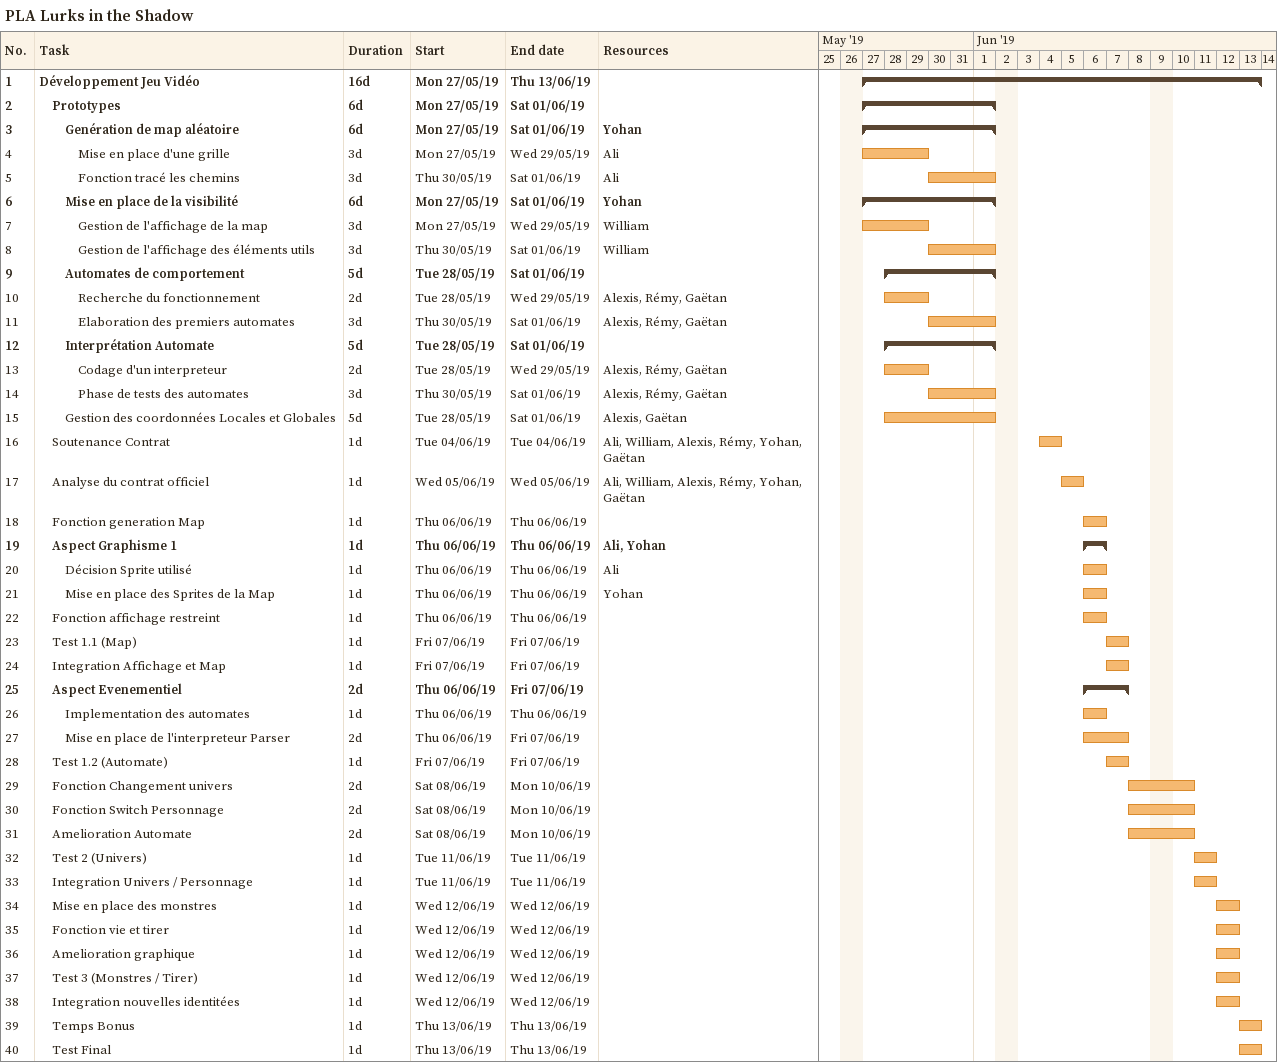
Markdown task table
PLA Lurks in the Shadow

| ID | Level | Task | Duration | Start | Finish | Resources |
|---|---|---|---|---|---|---|
| 1 | 1 | **Développement Jeu Vidéo** | 16d | 2019-05-27 | 2019-06-13 |  |
| 2 | 2 | **Prototypes** | 6d | 2019-05-27 | 2019-06-01 |  |
| 3 | 3 | **Genération de map aléatoire** | 6d | 2019-05-27 | 2019-06-01 | Yohan |
| 4 | 4 | Mise en place d'une grille | 3d | 2019-05-27 | 2019-05-29 | Ali |
| 5 | 4 | Fonction tracé les chemins | 3d | 2019-05-30 | 2019-06-01 | Ali |
| 6 | 3 | **Mise en place de la visibilité** | 6d | 2019-05-27 | 2019-06-01 | Yohan |
| 7 | 4 | Gestion de l'affichage de la map | 3d | 2019-05-27 | 2019-05-29 | William |
| 8 | 4 | Gestion de l'affichage des éléments utils | 3d | 2019-05-30 | 2019-06-01 | William |
| 9 | 3 | **Automates de comportement** | 5d | 2019-05-28 | 2019-06-01 |  |
| 10 | 4 | Recherche du fonctionnement | 2d | 2019-05-28 | 2019-05-29 | Alexis, Rémy, Gaëtan |
| 11 | 4 | Elaboration des premiers automates | 3d | 2019-05-30 | 2019-06-01 | Alexis, Rémy, Gaëtan |
| 12 | 3 | **Interprétation Automate** | 5d | 2019-05-28 | 2019-06-01 |  |
| 13 | 4 | Codage d'un interpreteur | 2d | 2019-05-28 | 2019-05-29 | Alexis, Rémy, Gaëtan |
| 14 | 4 | Phase de tests des automates | 3d | 2019-05-30 | 2019-06-01 | Alexis, Rémy, Gaëtan |
| 15 | 3 | Gestion des coordonnées Locales et Globales | 5d | 2019-05-28 | 2019-06-01 | Alexis, Gaëtan |
| 16 | 2 | Soutenance Contrat | 1d | 2019-06-04 | 2019-06-04 | Ali, William, Alexis, Rémy, Yohan, Gaëtan |
| 17 | 2 | Analyse du contrat officiel | 1d | 2019-06-05 | 2019-06-05 | Ali, William, Alexis, Rémy, Yohan, Gaëtan |
| 18 | 2 | Fonction generation Map | 1d | 2019-06-06 | 2019-06-06 |  |
| 19 | 2 | **Aspect Graphisme 1** | 1d | 2019-06-06 | 2019-06-06 | Ali, Yohan |
| 20 | 3 | Décision Sprite utilisé | 1d | 2019-06-06 | 2019-06-06 | Ali |
| 21 | 3 | Mise en place des Sprites de la Map | 1d | 2019-06-06 | 2019-06-06 | Yohan |
| 22 | 2 | Fonction affichage restreint | 1d | 2019-06-06 | 2019-06-06 |  |
| 23 | 2 | Test 1.1 (Map) | 1d | 2019-06-07 | 2019-06-07 |  |
| 24 | 2 | Integration Affichage et Map | 1d | 2019-06-07 | 2019-06-07 |  |
| 25 | 2 | **Aspect Evenementiel** | 2d | 2019-06-06 | 2019-06-07 |  |
| 26 | 3 | Implementation des automates | 1d | 2019-06-06 | 2019-06-06 |  |
| 27 | 3 | Mise en place de l'interpreteur Parser | 2d | 2019-06-06 | 2019-06-07 |  |
| 28 | 2 | Test 1.2 (Automate) | 1d | 2019-06-07 | 2019-06-07 |  |
| 29 | 2 | Fonction Changement univers | 2d | 2019-06-08 | 2019-06-10 |  |
| 30 | 2 | Fonction Switch Personnage | 2d | 2019-06-08 | 2019-06-10 |  |
| 31 | 2 | Amelioration Automate | 2d | 2019-06-08 | 2019-06-10 |  |
| 32 | 2 | Test 2 (Univers) | 1d | 2019-06-11 | 2019-06-11 |  |
| 33 | 2 | Integration Univers / Personnage | 1d | 2019-06-11 | 2019-06-11 |  |
| 34 | 2 | Mise en place des monstres | 1d | 2019-06-12 | 2019-06-12 |  |
| 35 | 2 | Fonction vie et tirer | 1d | 2019-06-12 | 2019-06-12 |  |
| 36 | 2 | Amelioration graphique | 1d | 2019-06-12 | 2019-06-12 |  |
| 37 | 2 | Test 3 (Monstres / Tirer) | 1d | 2019-06-12 | 2019-06-12 |  |
| 38 | 2 | Integration nouvelles identitées | 1d | 2019-06-12 | 2019-06-12 |  |
| 39 | 2 | Temps Bonus | 1d | 2019-06-13 | 2019-06-13 |  |
| 40 | 2 | Test Final | 1d | 2019-06-13 | 2019-06-13 |  |
